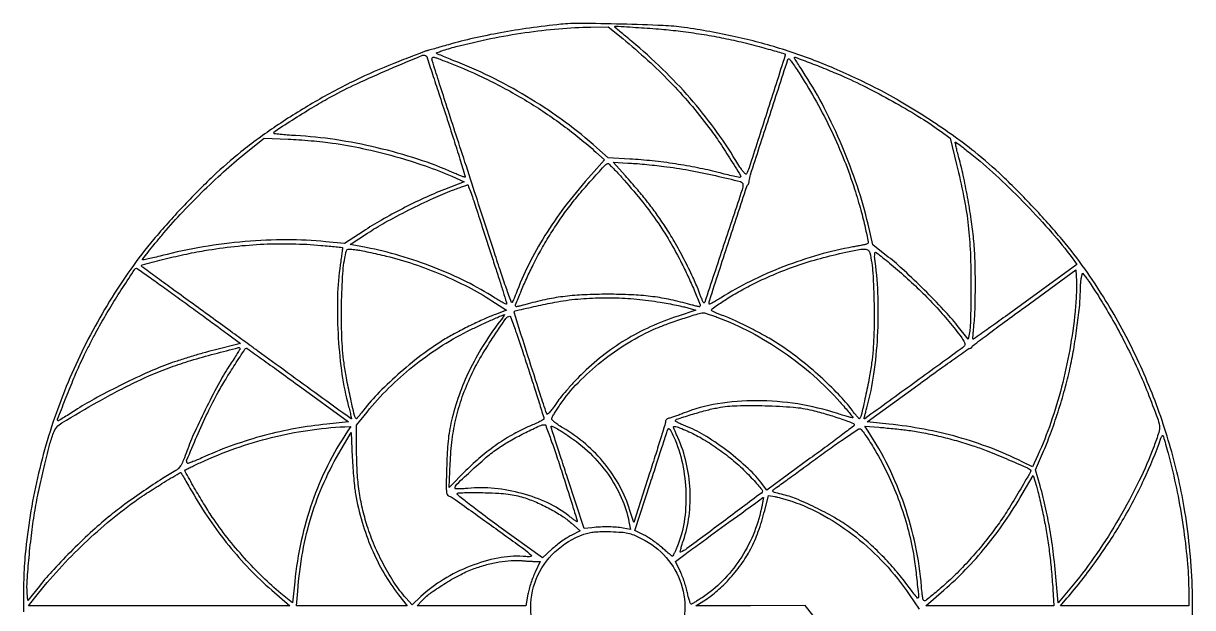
# Model space of a CAD drawing. Extents: x 11 to 669, y 59 to 799.
# Drawn here: x 11 to 669, y 470 to 799 of the extents above; entities that cross this region are included whole.
import ezdxf

# ---------------------------------------------------------------- set-up
doc = ezdxf.new("R2010")
doc.units = 0

msp = doc.modelspace()

# ---------------------------------------------------------------- linework, layer by layer
for points in [[(667.274461, 434.3517, 0.033458), (669.071528, 479.306922, 0.033678), (664.845811, 524, 0.029217), (656.827479, 559.853905, 0.028082), (644.602151, 595.018876, 0.027917), (628.429703, 628.79506, 0.028059), (608.619553, 660.5, 0.021484), (595.75717, 677.157459, 0.013547), (579.41292, 695.509565, 0.013565), (562.159819, 712.88676, 0.022151), (546.517807, 726.538422, 0.014526), (533.839066, 736.061593, 0.010532), (519.206243, 745.94622, 0.010556), (504.226575, 755.170053, 0.01497), (490.5, 762.684523, 0.019048), (464.148523, 774.860763, 0.022403), (438.318504, 784.288168, 0.02236), (411.70489, 791.380621, 0.018838), (383, 796.546529, 0.024674), (371.139734, 797.629406, 0.003896), (347.74229, 798.423351, 0.003633), (324.291429, 798.865733, 0.029091), (313.5, 798.362823, 0.008366), (295.906352, 796.215226, 0.01044), (279.653879, 793.607806, 0.011146), (264.513516, 790.503255, 0.012942), (250.268434, 786.859478, -0.000253), (246.069795, 785.671213, -0.000369), (242.369477, 784.628946, -0.000177), (239.220128, 783.745583, -0.006572), (238.5, 783.554041, 0.016349), (237.983381, 783.405755, 0.004894), (237.20625, 783.146495, 0.004901), (236.339057, 782.838183, 0.005291), (235.5, 782.520465, -0.000421), (234.148293, 781.993517, -0.000024), (229.993966, 780.378255, -0.000037), (225.048204, 778.455965, -0.000027), (219.564565, 776.325422, 0.021268), (197.700532, 766.743175, 0.017196), (175.086487, 754.68196, 0.017094), (153.190814, 740.99887, 0.020136), (133.482193, 726.538422, 0.022151), (117.840181, 712.88676, 0.013565), (100.58708, 695.509565, 0.013547), (84.24283, 677.157459, 0.021484), (71.380447, 660.5, 0.032206), (48.771271, 623.639089, 0.032777), (31.231444, 584.390902, 0.032731), (18.951168, 543.133722, 0.031919), (12.033283, 500.279266, 0.017661), (11.167171, 486.078074, 0.008341), (11.003461, 467.715354, 0.008348)], [(455.321069, 465.832329), (451.015216, 471.164658), (420.290752, 471.042373), (389.566289, 470.920089), (395.533144, 474.782389, 0.024782), (398.28071, 476.760639, 0.011475), (401.656611, 479.584138, 0.011335), (405.075321, 482.719197, 0.015473), (408, 485.705111, 0.029113), (415.015538, 494.276941, 0.03665), (420.413723, 502.995104, 0.034769), (424.684717, 512.778111, 0.022506), (428.302514, 524.594032), (430.5, 533.124858), (434, 532.479187, -0.016409), (435.752088, 532.096132, -0.005806), (438.234375, 531.436673, -0.005756), (440.946244, 530.648663, -0.006736), (443.5, 529.836891, -0.048091), (461.79105, 521.726621, -0.039213), (479.574837, 509.771757, -0.037966), (495.851478, 494.725752, -0.038041), (509.654184, 477.400887), (515.245154, 469.170074)]]:
    msp.add_lwpolyline(points, format="xyb")
for points in [[(348.358466, 790.30437, -0.01236), (362.521551, 778.057425, -0.01562), (374.964801, 766.01747, -0.016219), (386.238461, 753.625961, -0.015432), (396.880861, 740.327353, -0.013109), (402.35258, 732.627551, -0.007603), (408.538151, 723.111881, -0.00169), (414.674008, 713.27741, -0.348075), (414.551092, 712.217758, -0.253629), (414.170638, 712.104799, -0.00171), (410.697953, 712.850733, -0.006079), (406.692661, 713.776564, -0.003781), (402.016517, 714.955056, 0.014647), (390.607503, 717.568108, 0.011277), (378.025286, 719.770764, 0.011041), (365.023255, 721.453019, 0.012079), (352.343204, 722.500604), (340.186408, 723.209806), (333.813997, 728.854903, 0.022495), (316.054258, 743.215612, 0.021047), (296.687575, 756.264183, 0.021059), (276.304058, 767.631153, 0.022588), (255.5, 776.957196, -0.00283), (251.22653, 778.673574, -0.004168), (247.494296, 780.23358, -0.001992), (244.340395, 781.597731, -0.076683), (243.693347, 782.008173, -0.566553), (243.762614, 782.392147, -0.007191), (246.591852, 783.415335, -0.012242), (250.22155, 784.570623, -0.006823), (254.693347, 785.808324, -0.013938), (273.965685, 790.290323, -0.01399), (293.433995, 793.685298, -0.014399), (312.44953, 795.898637, -0.017509), (330.358466, 796.831897), (340.216932, 797)], [(380.882381, 794.474426, -0.008286), (392.753547, 792.804573, -0.00961), (403.987972, 790.811994, -0.009656), (415.089495, 788.398526, -0.00853), (426.560739, 785.464049, -0.001723), (431.501461, 784.09163, -0.002737), (435.71967, 782.879278, -0.000607), (439.411348, 781.791475, -0.125054), (439.733431, 781.599902, -0.281118), (439.888807, 780.957494, -0.000058), (429.490938, 748.597394, -0.000276), (419.468975, 717.478445, -0.04592), (418.068875, 714.202499, -0.491054), (417.476964, 714.105641, -0.035385), (416.167346, 715.513331, -0.024615), (414.371819, 717.97925, -0.008529), (412.021499, 721.702499, 0.021832), (399.974107, 739.707866, 0.021108), (386.273467, 756.805224, 0.020558), (370.814576, 773.106797, 0.018384), (353.5, 788.728641, -0.000522), (350.014569, 791.654437, -0.000796), (346.996875, 794.20119, -0.000271), (344.393601, 796.407734, -0.021551), (344, 796.77202, -0.687247), (344.245897, 797.317854, -0.001378), (357.271212, 796.542467, -0.005637), (370.149211, 795.594377, -0.009604)], [(249.082487, 746.426938, -0.001167), (253.246926, 733.460715, -0.001928), (256.696532, 722.487298, -0.000168), (259.74102, 712.658727, -0.278225), (259.658428, 712.325095, -0.286644), (259.357584, 712.25558, -0.004799), (257.67632, 712.85189, -0.010708), (255.692148, 713.625702, -0.006712), (253.403715, 714.611328, 0.02659), (233.046407, 722.435722, 0.020429), (210.107151, 728.85665, 0.020305), (186.53131, 733.426643, 0.025019), (164.25, 735.681029, -0.005643), (159.553024, 735.973052, -0.009345), (155.598437, 736.338171, -0.00347), (152.275614, 736.731067, -0.378163), (152, 737.043365, -0.254478), (152.675892, 738.285362, -0.001611), (163.664505, 745.341438, -0.006883), (174.714685, 752.174771, -0.010517), (184.5, 757.764919, -0.015729), (198.640575, 764.886495, -0.00806), (216.78092, 772.96507, -0.002001), (235.614997, 780.902414, -0.297708), (237.827775, 780.490923, -0.122819), (238.0182, 780.18975, -0.000074), (241.269053, 770.355458, -0.000932), (244.869407, 759.389871, -0.000569)], [(250.28226, 776.858268, -0.02334), (272.571275, 767.122046, -0.021874), (294.357078, 755.156655, -0.022021), (314.861609, 741.426896, -0.024566), (333.313355, 726.408175), (338.20071, 722.014023), (330.762518, 713.757011, 0.018275), (317.162135, 697.502474, 0.022763), (305.805262, 681.413676, 0.024059), (296.489002, 665.181632, 0.025815), (289.013201, 648.5, -0.004548), (288.077406, 646.148804, -0.006213), (287.188934, 644.049184, -0.004197), (286.409174, 642.308369, -0.069453), (286.067894, 641.773818, -0.576233), (285.697567, 641.841824, -0.000882), (282.901325, 649.699268, -0.004322), (279.765834, 658.809051, -0.002527), (276.159085, 669.773818, 0.000314), (271.688076, 683.571428, 0.000141), (265.799311, 701.687956, 0.00014), (259.566815, 720.825366, 0.00019), (253.935267, 738.0788, -0.000818), (248.976459, 753.335995, -0.00131), (244.799735, 766.375367, -0.000222), (241.139979, 777.922501, -0.07677), (241, 778.8288, -0.222306), (241.350793, 779.578796, -0.230188), (242.143275, 779.77551, -0.037316), (244.019028, 779.228442, -0.001697)], [(448.193721, 770.150914, -0.016553), (457.451911, 754.675306, -0.015655), (465.849564, 738.3347, -0.015861), (473.095894, 721.739026, -0.018361), (478.899696, 705.5, -0.008225), (482.432406, 693.665268, -0.014651), (484.89125, 683.802897, -0.008652), (486.483028, 675.857904, -0.382585), (485.665034, 674.524854, -0.022437), (484.905633, 674.335194, -0.001908), (482.932854, 673.943376, -0.002525), (480.574427, 673.49666, -0.001952), (478, 673.032867, 0.026474), (458.84841, 668.603685, 0.021946), (439.008445, 661.938635, 0.022179), (420.09699, 653.666639, 0.029371), (403.75, 644.406365, -0.009654), (401.160119, 642.801239, -0.017729), (398.982813, 641.611579, -0.014615), (397.2972, 640.827505, -0.538845), (397, 641.023207, -0.078908), (397.350588, 643.230866, -0.000179), (407.678616, 674.890071, -0.000102), (418.164791, 706.972747, -0.145789), (418.876118, 708, 0.106778), (419.125052, 708.306308, 0.034531), (419.354235, 708.8474, 0.032628), (419.532808, 709.501837, 0.031366), (419.627662, 710.182638, -0.059262), (420.312213, 713.664845, -0.000337), (430.632448, 745.534662, -0.000084), (441.357655, 778.56019, -0.327369), (441.962065, 778.995225, -0.239513), (442.287475, 778.826208, -0.001945), (444.014512, 776.395239, -0.006392), (445.972264, 773.539854, -0.004002)], [(473, 768.819544, -0.0141), (487.104121, 762.115538, -0.010755), (502.16114, 754.018045, -0.010944), (516.315169, 745.594829, -0.019217), (527.57944, 737.935848), (532.65888, 734.188912), (536.34445, 719.344456, -0.011339), (540.276079, 701.818788, -0.018982), (542.682416, 686.912021, -0.018808), (543.964596, 671.769712, -0.010882), (544.423255, 653.5, -0.003295), (544.393476, 644.346096, -0.004139), (544.23977, 635.865107, -0.00333), (544.004713, 628.757519, -0.032387), (543.690856, 625.764195), (542.881712, 621.02839), (536.730715, 628.764195, 0.020426), (529.046825, 637.656746, 0.008833), (518.138848, 648.880649, 0.008835), (506.836971, 659.7162, 0.020339), (497.876109, 667.356099), (489.252219, 674.12296), (486.522695, 685.81148, 0.023948), (480.453227, 707.135525, 0.01853), (471.892412, 729.725647, 0.018673), (461.792773, 751.367029, 0.026173), (451.079618, 769.806841, -0.001923), (448.749065, 773.404667, -0.00306), (446.785888, 776.502587, -0.000686), (445.086165, 779.229752, -0.139895), (445, 779.531688, -0.524129), (445.470501, 779.857227, -0.001284), (454.46277, 776.443447, -0.006165), (463.828455, 772.727347, -0.006365)], [(185, 731.511446, -0.018373), (201.971149, 728.47621, -0.014522), (220.074951, 723.992932, -0.01475), (237.441451, 718.596102, -0.022422), (252.139641, 712.799739), (259.066814, 709.702351), (247.973141, 705.35903, 0.014377), (236.499765, 700.482152, 0.011311), (224.356222, 694.566726, 0.011376), (212.591858, 688.160183, 0.015329), (202.269611, 681.802071), (191.760328, 674.87564), (181.206486, 675.93782, 0.02531), (159.276034, 677.028576, 0.020875), (135.878797, 676.029875, 0.020453), (112.104654, 673.035195, 0.021462), (89.038474, 668.139995, -0.004794), (84.805312, 667.093066, -0.008144), (81.242552, 666.309163, -0.002735), (78.22437, 665.713612, -0.470825), (78, 665.899066, -0.169367), (78.146557, 666.319318, -0.000728), (81.191507, 670.142621, -0.003411), (84.699694, 674.473527, -0.002131), (88.864706, 679.500353, -0.013792), (99.280966, 691.286991, -0.010601), (111.269016, 703.587383, -0.010634), (123.711854, 715.314336, -0.014285), (135.5, 725.363914), (146.5, 734.211713), (160, 733.673257, -0.007002), (166.006074, 733.349409, -0.004597), (172.9125, 732.816112, -0.004624), (179.628584, 732.172727, -0.00887)], [(545.890137, 724.25, -0.018431), (560.07877, 711.889803, -0.012233), (575.460422, 696.735336, -0.01228), (589.947657, 680.99024, -0.019911), (601.374156, 666.8439), (604.094136, 663.187799), (574.98513, 641.989171, -0.001183), (563.802863, 633.88609, -0.001971), (554.343207, 627.121841, -0.000157), (545.857028, 621.108092, -0.396617), (545.591232, 621.145271, -0.184962), (545.493161, 621.450529, -0.002163), (545.620622, 623.598923, -0.006206), (545.811035, 626.099642, -0.00397), (546.091346, 629, 0.019411), (546.743104, 638.940793, 0.007541), (546.902651, 652.728523, 0.007624), (546.639824, 666.737739, 0.016118), (545.920825, 677.576322, 0.012416), (544.569925, 688.476551, 0.007931), (542.485355, 701.073309, 0.007968), (540.048107, 713.361667, 0.014711), (537.616175, 723.25, -0.00554), (536.72532, 726.605633, -0.009451), (536.065537, 729.429688, -0.003691), (535.577937, 731.795818, -0.472812), (535.74559, 732, -0.163406), (536.131801, 731.870319, -0.001119), (538.955088, 729.723438, -0.004198), (542.174616, 727.220774, -0.002653)], [(347.724719, 712.25, -0.012123), (358.523191, 699.580172, -0.018087), (367.278971, 687.952139, -0.019208), (374.774467, 676.279444, -0.016632), (381.741932, 663.5, -0.008573), (385.541036, 655.610096, -0.009127), (388.985916, 647.756219, -0.002884), (391.981366, 640.455127, -0.300855), (391.77495, 639.441616, -0.25312), (391.502887, 639.360556, -0.002944), (389.605309, 639.769258, -0.008053), (387.388739, 640.297927, -0.005064), (384.815439, 640.983492, 0.016849), (374.158125, 643.5554, 0.020862), (364.083157, 645.195631, 0.019056), (353.197947, 646.085423, 0.010864), (340, 646.372229, 0.010864), (326.802053, 646.085423, 0.019056), (315.916843, 645.195631, 0.020862), (305.841875, 643.5554, 0.016849), (295.184561, 640.983492, -0.005064), (292.611261, 640.297927, -0.008053), (290.394691, 639.769258, -0.002944), (288.497113, 639.360556, -0.25312), (288.22505, 639.441616, -0.300271), (288.022854, 640.429, -0.002803), (290.96264, 647.641642, -0.009048), (294.318981, 655.348455, -0.008804), (297.981537, 663, -0.012667), (302.668496, 671.800321, -0.011332), (307.965493, 680.689912, -0.011437), (313.599805, 689.235355, -0.013721), (319.299546, 697, -0.011544), (324.774283, 703.718425, -0.006599), (331.675248, 711.586081, -0.001656), (338.829933, 719.476347, -0.210776), (340.01695, 720, -0.196144), (340.505402, 719.800719, -0.003347), (342.59921, 717.723438, -0.007987), (345.010347, 715.22037, -0.005162)], [(371.5, 718.398033, -0.014189), (385.676825, 716.244178, -0.01176), (400.631673, 713.171074, -0.00422), (414.678691, 709.813389, -0.33593), (416.020488, 708.152599, -0.088051), (415.598972, 705.251076, -0.000353), (405.20205, 673.942268, -0.000141), (394.519646, 641.879704, -0.574586), (393.919179, 641.754315, -0.076808), (393.561917, 642.299262, -0.005515), (392.829694, 643.956914, -0.007642), (392.004811, 645.965736, -0.005697), (391.15422, 648.205393, 0.022417), (387.914874, 655.944879, 0.009564), (382.926787, 666.003942, 0.009604), (377.377086, 676.19454, 0.016137), (372.283146, 684.5, 0.009422), (367.341906, 691.702877, 0.011191), (362.400149, 698.305662, 0.01024), (356.813081, 705.139458, 0.006038), (349.876175, 713.081993), (343.091019, 720.663986), (351.29551, 720.26909, -0.007769), (355.280022, 720.015203, -0.003293), (360.614931, 719.556573, -0.003257), (366.305184, 718.992214, -0.004257)], [(265.702375, 695.25, 0.000008), (267.74729, 688.959916, 0.000003), (270.561478, 680.304194, 0.000003), (273.602146, 670.952256, 0.000004), (276.423603, 662.274915, -0.001365), (278.944311, 654.450132, -0.00213), (281.068183, 647.695805, -0.000585), (282.886348, 641.80205, -0.074653), (283, 641.045087, -0.537482), (282.697108, 640.844717, -0.01517), (281.008475, 641.623798, -0.018073), (278.821628, 642.814924, -0.009825), (276.220342, 644.426082, 0.028676), (260.421378, 653.406072, 0.021719), (242.177556, 661.467737, 0.021353), (222.899698, 668.069881, 0.024468), (203.97937, 672.666459), (194.979739, 674.391668), (204.739869, 680.828335, -0.020246), (214.509044, 686.71788, -0.008623), (228.023124, 693.836002, -0.008638), (241.812253, 700.501513, -0.019626), (252.5, 704.941657, -0.001509), (255.604261, 706.080017, -0.002304), (258.305327, 707.047217, -0.000806), (260.640571, 707.86707, -0.061158), (261.028772, 707.951379, -0.338086), (261.306758, 707.776959, -0.001454), (262.619761, 704.240405, -0.00595), (264.075145, 700.135024, -0.003619)], [(178.477614, 673.928736, -0.001369), (183.080187, 673.512315, -0.002238), (186.978981, 673.131194, -0.000273), (190.446565, 672.77464, -0.20746), (190.598813, 672.689053, -0.196606), (190.643998, 672.520078, -0.000407), (190.290017, 669.764909, -0.002686), (189.870998, 666.655794, -0.001653), (189.345963, 663, 0.030222), (187.81392, 645.129647, 0.019443), (188.100728, 624.327166, 0.01942), (190.006676, 603.555997, 0.029581), (193.417133, 585.773174, -0.001671), (194.310007, 582.206335, -0.002734), (195.039983, 579.177182, -0.000369), (195.670913, 576.485789, -0.238087), (195.635709, 576.340639, -0.391107), (195.430096, 576.315898, -0.00002), (177.312529, 589.412785, -0.000806), (159.617334, 602.248917, -0.000966), (143, 614.393292, 0.000962), (138.080725, 617.988491, 0.000167), (128.771875, 624.759582, 0.000182), (117.843178, 632.697279, 0.000163), (106.5, 640.924103, -0.000357), (95.7083, 648.757376, -0.000569), (86.488046, 655.476105, -0.000108), (78.361089, 661.415014, -0.029077), (77.693347, 661.965487, -0.589619), (77.931066, 662.927412, -0.003294), (89.221186, 665.887714, -0.009525), (101.344849, 668.736519, -0.011005), (113, 670.974816, -0.014526), (129.884364, 673.331403, -0.016138), (146.294805, 674.603372, -0.016481), (162.427198, 674.798952, -0.016665)], [(215.262039, 667.889631, -0.021128), (230.789014, 663.403712, -0.019097), (246.424311, 657.488322, -0.019331), (261.345864, 650.490175, -0.023426), (274.727619, 642.756356), (282.955238, 637.47246), (276.727619, 635.088305, 0.014781), (270.401904, 632.449691, 0.00801), (262.776907, 628.852907, 0.007952), (255.082242, 624.918272, 0.011887), (248.5, 621.216012, 0.027401), (236.423705, 613.114118, 0.017776), (223.358694, 602.521736, 0.017886), (211.329252, 591.257191, 0.032745), (202.503946, 581.133579, -0.006816), (200.991748, 579.205734, -0.011497), (199.665281, 577.636575, -0.005265), (198.529241, 576.380605, -0.42585), (198.29078, 576.375887, -0.141541), (197.349203, 578.082424, -0.00233), (194.970543, 588.80469, -0.006747), (192.822695, 599.392094, -0.014079), (191.494668, 607.700461, -0.023715), (190.261034, 622.542931, -0.013126), (190.092716, 640.731061, -0.01276), (190.833255, 658.139557, -0.038893), (192.550842, 669.838174, -0.067677), (193.04057, 671.144504, -0.202882), (193.76851, 671.729133, -0.094273), (195.080438, 671.845311, -0.00897), (198.291182, 671.465958, -0.014232), (201.05571, 671.008447, -0.003807), (205.425009, 670.122377, -0.003855), (210.376862, 669.038918, -0.003972)], [(487.483173, 669.75, -0.040755), (489.159026, 658.368839, -0.012066), (489.874245, 640.763269, -0.012588), (489.714335, 622.391139, -0.024121), (488.505332, 607.700461, -0.014079), (487.177305, 599.392094, -0.006747), (485.029457, 588.80469, -0.00233), (482.650797, 578.082424, -0.141541), (481.70922, 576.375887, -0.424549), (481.47138, 576.380068, -0.005666), (480.376449, 577.581855, -0.011938), (479.095836, 579.090887, -0.007076), (477.638113, 580.947298, 0.028327), (469.806234, 590.093073, 0.017524), (459.654182, 599.955909, 0.017037), (448.353851, 609.509517, 0.019988), (437, 617.749448, 0.018497), (429.910969, 622.10389, 0.009386), (420.697406, 627.078459, 0.009307), (411.481649, 631.617849, 0.022768), (404.5, 634.516657, -0.007273), (402.520709, 635.267464, -0.009118), (400.709166, 636.023451, -0.007589), (399.217079, 636.705512, -0.068053), (398.616311, 637.098973, -0.488089), (398.677279, 638.24649, -0.007458), (404.999176, 642.522099, -0.01466), (412.548758, 647.155168, -0.012321), (420.802548, 651.626411, -0.017537), (433.209626, 657.418269, -0.017022), (446.114832, 662.388721, -0.016575), (459.663471, 666.586533, -0.014736), (474, 670.062071, -0.005496), (481.555981, 671.573106, -0.052429), (484.831345, 671.84104, -0.160804), (486.533959, 671.23489, -0.172232)], [(503.017783, 660.183524, -0.010902), (512.102407, 652.067393, -0.012399), (520.433746, 643.895245, -0.012618), (528.219143, 635.454189, -0.012174), (535.66503, 626.531726, -0.006727), (538.879199, 622.370001, -0.034742), (540.459939, 619.929263, -0.073883), (541.049757, 618.351598, -0.257309), (540.746012, 617.346297, -0.036194), (538.303056, 615.283077, -0.000177), (512.017571, 596.173587, -0.000026), (484.696596, 576.328252, -0.363526), (484.318948, 576.354423, -0.265751), (484.271018, 576.518161, -0.00108), (484.733224, 578.432694, -0.004866), (485.288959, 580.620276, -0.002996), (485.983492, 583.184561, 0.03239), (489.789609, 601.42255, 0.02152), (491.879991, 622.69594, 0.02119), (492.15458, 644.590656, 0.026845), (490.467131, 664.75, -0.015062), (490.246507, 666.802734, -0.027422), (490.209226, 668.48825, -0.028046), (490.319199, 669.723511, -0.372391), (490.638952, 670, -0.167228), (491.245029, 669.791462, -0.001921), (494.645087, 667.11641, -0.005617), (498.551962, 663.946098, -0.003604)], [(96.872625, 645.292677, -0.000187), (105.694919, 638.880277, -0.000199), (114.319071, 632.601718, -0.000189), (121.729541, 627.197936, -0.000935), (125.894425, 624.146506), (133.288851, 618.707659), (118.394425, 614.952942, 0.007278), (111.85263, 613.20218, 0.005024), (104.497112, 611.038385, 0.005067), (97.465403, 608.814711, 0.010328), (92, 606.899374, 0.017244), (79.877506, 601.884952, 0.009097), (65.174752, 594.875089, 0.009084), (50.882729, 587.411721, 0.019099), (40.126464, 580.998948, -0.003541), (36.51053, 578.687748, -0.005829), (33.416707, 576.790966, -0.001392), (30.711298, 575.1856, -0.342011), (30.447576, 575.219091, -0.296953), (30.261153, 576.102044, -0.000954), (34.546885, 587.114146, -0.005489), (38.913781, 597.920696, -0.008054), (43.009924, 607.316376, -0.007536), (45.430573, 612.427657, -0.00418), (48.52928, 618.592936, -0.004168), (51.772199, 624.785265, -0.006711), (54.649425, 630, -0.008052), (60.338642, 639.627824, -0.005943), (66.932031, 650.104771, -0.001231), (73.64674, 660.442444, -0.253288), (74.676764, 661, -0.154938), (75.089992, 660.868801, -0.000248), (81.431298, 656.385974, -0.001901), (88.540007, 651.314678, -0.00117)], [(603.028953, 636.62296, -0.018707), (600.005677, 615.157094, -0.019099), (595.4017, 594.126953, -0.019665), (589.37385, 574.149105, -0.023337), (582.081884, 555.840865), (579.110771, 549.288215), (573.305385, 552.131258, 0.022718), (555.532042, 559.855375, 0.022554), (537.088562, 565.955808, 0.022318), (517.980109, 570.424011, 0.021192), (498.216787, 573.26355), (485.933574, 574.5), (514.426647, 595.25, -0.001496), (525.419018, 603.204956, -0.002413), (534.830941, 609.904688, -0.000398), (543.186429, 615.781905, -0.154258), (543.876526, 616, 0.090966), (544.267207, 616.07167, 0.068981), (544.650188, 616.281196, 0.067857), (544.967606, 616.591371, 0.081768), (545.166667, 616.957262, -0.148509), (545.619177, 617.577962, -0.000417), (553.920833, 623.825675, -0.002431), (563.358335, 630.844365, -0.00151), (574.5, 638.994853), (603.5, 660.075182), (603.823949, 653.787591, -0.017941), (603.873185, 650.631166, -0.0065), (603.724048, 646.151849, -0.006437), (603.433633, 641.24827, -0.007621)], [(619.038005, 640.700665, -0.010843), (626.066789, 628.56433, -0.009793), (632.814252, 615.719284, -0.009993), (638.892371, 602.945046, -0.013091), (643.901132, 591.029951, -0.002706), (649.411301, 576.668202, -0.060955), (650.46149, 572.361413, -0.105482), (650.109676, 568.57997, -0.013631), (647.460883, 560.852335, -0.024233), (638.996023, 541.157841, -0.018375), (627.904486, 520.420284, -0.018278), (615.232587, 500.406195, -0.022937), (602, 482.885541), (593.5, 472.64365), (592.80214, 481.071825, 0.007713), (591.139673, 497.974954, 0.012365), (589.143276, 512.329496, 0.013664), (586.616225, 525.451894, 0.013203), (583.350949, 538.568777), (580.83735, 547.637555), (585.328791, 558.153052, 0.013953), (589.713544, 569.267472, 0.010357), (593.955573, 581.768314, 0.010373), (597.666992, 594.404121, 0.014216), (600.44384, 605.925218, 0.011168), (602.475973, 616.739513, 0.007926), (604.29061, 628.947914, 0.00774), (605.618647, 640.322798, 0.024574), (606.013655, 647.970141, -0.009962), (606.064916, 650.258922, -0.009715), (606.207373, 652.563119, -0.009654), (606.410829, 654.581075, -0.035468), (606.653946, 655.840477), (607.280583, 658.180954), (609.569447, 655.340477, -0.022777), (610.855106, 653.587211, -0.003269), (613.294992, 649.868335, -0.003707), (616.121346, 645.42649, -0.003159)], [(369.5, 641.941928, -0.004443), (374.041406, 641.127476, -0.004377), (378.590625, 640.22852, -0.004305), (382.562559, 639.371723, -0.016687), (385, 638.737802), (389.5, 637.405666), (379.5, 634.081866, 0.02579), (363.872735, 627.976341, 0.030033), (349.760441, 620.556023, 0.030608), (336.868379, 611.634962, 0.028859), (324.892226, 601.041257, 0.010602), (320.876321, 596.880361, 0.00866), (316.754378, 592.266469, 0.008769), (313.108629, 587.887542, 0.022629), (310.680682, 584.567999, -0.010566), (308.707831, 581.729463, -0.029568), (307.170616, 579.857913, -0.051871), (306.087296, 578.907005, -0.501664), (305.590198, 579.067999, -0.004115), (301.905902, 590.207942, -0.000684), (295.026092, 611.699722, -0.000021), (287.190803, 636.295715, -0.293241), (287.266848, 636.579138, -0.130303), (288.613538, 637.278573, -0.001194), (299.728958, 639.734945, -0.004288), (310.084539, 641.904596, -0.016988), (316.5, 642.96613, -0.018668), (329.739964, 644.196686, -0.018669), (343.034476, 644.436168, -0.018666), (356.311726, 643.683199, -0.018649)], [(280.051626, 632.25, 0.021987), (270.561104, 618.719695, 0.026288), (262.89101, 605.171681, 0.027165), (256.889819, 591.298563, 0.026812), (252.398396, 576.7966, 0.014356), (251.072645, 570.812386, 0.018461), (250.217241, 565.242751, 0.015046), (249.666178, 558.804671, 0.005897), (249.278515, 549.899064, 0.00211), (248.99587, 539.618936, 0.025453), (249.105172, 535.663622, 0.080653), (249.587695, 533.687404, 0.228241), (250.625977, 532.773882, -0.087348), (252.871051, 531.697615, -0.000438), (273.233285, 517.094507, -0.000965), (292.629433, 503.101647, -0.036083), (296.780286, 499.612337, -0.227909), (296.981706, 499.063057, -0.334697), (296.64838, 498.699938, -0.056852), (295.296899, 498.607064, -0.006687), (292.280286, 498.783266, 0.067241), (278.186991, 497.900411, 0.044319), (262.581486, 493.321206, 0.043079), (247.467983, 485.831206, 0.051498), (234.8137, 476.228969), (229.765367, 471.506845), (226.276177, 475.503422, -0.03329), (219.994116, 483.747101, -0.022884), (213.962007, 493.836478, -0.022237), (208.664512, 504.84181, -0.024955), (204.587745, 515.864312, -0.018752), (201.854273, 525.863261, -0.021572), (200.022817, 535.584233, -0.020429), (198.967985, 545.866426, -0.014051), (198.578085, 557.578462), (198.5, 572.656925), (204.485636, 580.078462, -0.027194), (216.586676, 593.516919, -0.026475), (230.178591, 605.690508, -0.026314), (245.066384, 616.428494, -0.026093), (261.040629, 625.576061, -0.006436), (266.923383, 628.454237, -0.005034), (273.379263, 631.431272, -0.003718), (279.281399, 634.028659, -0.037033), (281.833407, 634.911639, -0.68025), (281.884981, 634.841665, -0.007597), (281.447539, 634.166231, -0.010738), (280.839696, 633.299108, -0.005697)], [(294.812866, 605.647399, -0.00092), (298.334695, 594.710044, -0.001466), (301.30128, 585.34411, -0.00028), (303.888355, 577.076148, -0.075818), (304, 576.34411, -0.267627), (303.714721, 575.849307, -0.009318), (301.698775, 574.731799, -0.015124), (299.16857, 573.486763, -0.009728), (296.166043, 572.190399, 0.031755), (287.177214, 567.830408, 0.023102), (277.767307, 561.913869, 0.022288), (268.54252, 554.871131, 0.023143), (260.101484, 547.118645), (250.702969, 537.648757), (251.26294, 551.074378, -0.020732), (252.389957, 564.598193, -0.027089), (254.59635, 576.80874, -0.027501), (258.076637, 588.560539, -0.022474), (263.03582, 600.699244, -0.024634), (267.989702, 610.16739, -0.012403), (275.10943, 621.622329, -0.005039), (282.604356, 632.792268, -0.247296), (284.896896, 634, -0.318171), (285.28336, 633.726377, -0.000546), (288.110358, 625.671423, -0.003592), (291.237898, 616.518387, -0.002179)], [(401.416053, 633.567819, -0.031893), (420.493999, 624.96194, -0.029223), (438.911386, 613.772422, -0.029214), (455.904633, 600.50762, -0.031816), (470.727879, 585.701644, -0.002981), (473.500007, 582.517978, -0.004687), (475.839067, 579.746982, -0.001386), (477.835259, 577.323037, -0.162951), (477.977879, 576.947656, -0.49949), (477.785454, 576.790661, -0.003627), (475.465414, 577.38155, -0.009237), (472.692836, 578.164169, -0.005372), (469.393741, 579.200375, 0.039329), (446.90905, 584.618434, 0.038941), (423.778185, 586.472826, 0.040676), (401.730695, 584.724068, 0.055138), (382.495511, 579.387651, -0.005675), (379.929071, 578.393881, -0.006653), (377.47278, 577.511765, -0.005927), (375.381038, 576.819462, -0.040193), (374.320423, 576.574006, 0.075762), (373.623598, 576.359738, 0.077986), (373.02993, 575.949033, 0.084573), (372.627911, 575.410417, 0.115852), (372.483592, 574.825164, -0.071223), (372.312219, 573.716025, -0.000639), (369.840037, 565.632108, -0.002184), (366.942674, 556.345697, -0.001407), (363.507295, 545.606747), (354.547405, 517.867473), (352.441947, 524.683736, 0.04903), (346.699158, 538.359185, 0.046506), (338.318068, 550.917286, 0.045387), (327.54358, 561.980956, 0.04222), (314.698487, 571.219975, -0.012436), (311.767445, 573.074043, -0.031475), (309.763765, 574.603009, -0.041755), (308.559112, 575.838933, -0.270184), (308.424738, 576.664465, -0.043714), (308.8315, 577.498463, -0.004256), (310.005171, 579.414208, -0.00537), (311.450809, 581.674993, -0.004224), (313.063823, 584.093983, -0.043245), (323.248047, 596.611228, -0.032305), (336.42996, 608.570021, -0.031494), (351.475364, 619.068359, -0.034709), (367.252825, 627.219718, -0.015758), (373.534879, 629.699547, -0.006538), (382.166414, 632.669391, -0.004009), (390.73343, 635.416359, -0.06411), (393.727171, 635.943287, -0.080156), (394.50669, 635.854202, -0.006472), (396.491988, 635.268887, -0.008593), (398.851671, 634.495202, -0.006495)], [(133, 615.67993, -0.142397), (132.932392, 615.447353, -0.0005), (131.360529, 612.977589, -0.002621), (129.558401, 610.18467, -0.001635), (127.418822, 606.92993, 0.021875), (121.546325, 597.156814, 0.008532), (114.265252, 583.180142, 0.008565), (107.43934, 568.90652, 0.020827), (103.032475, 558.10261, -0.008788), (101.152778, 553.157156, -0.034944), (99.739235, 550.235804, -0.057844), (98.365597, 548.375668, -0.079531), (96.726749, 547.10261, 0.018679), (89.358428, 542.695247, 0.006104), (78.826142, 535.664332, 0.00629), (68.154568, 528.151519, 0.01283), (60.008332, 521.937538, 0.016522), (50.093921, 513.40987, 0.00977), (38.811663, 502.623636, 0.009787), (28.098785, 491.548145, 0.018611), (20, 482.163168), (13.5, 474.038271), (13.159977, 478.269136, -0.036988), (13.116359, 485.244914, -0.00666), (14.167878, 498.196806, -0.007599), (15.725191, 512.358559, -0.010542), (17.580358, 524.991765, -0.010718), (19.677326, 535.99469, -0.006175), (22.648804, 549.152375, -0.005526), (25.72927, 561.446359, -0.026695), (27.925785, 568.3048, -0.166288), (32.678361, 574.029475, -0.00927), (52.961776, 585.908832, -0.015341), (74.909295, 597.351538, -0.026037), (94, 605.374654, -0.013502), (105.229242, 609.080785, -0.008363), (118.598869, 612.853851, -0.002078), (132.116972, 616.365802, -0.48949)], [(165.597221, 595.25), (194.055757, 574.5), (181.777878, 573.280043, 0.020371), (164.133874, 570.797683, 0.019875), (146.602714, 566.872679, 0.019953), (129.508238, 561.586618, 0.020953), (113.171691, 555.029381, -0.005579), (109.562373, 553.450173, -0.008974), (106.448147, 552.194251, -0.003401), (103.784139, 551.19581, -0.292211), (103.382357, 551.28431, -0.304469), (103.019032, 553.130683, -0.002907), (108.662292, 566.381293, -0.009703), (114.750975, 579.733383, -0.013873), (120.704543, 591.310384, -0.011115), (124.86407, 598.492253, -0.00644), (130.163544, 606.943683, -0.001404), (135.722299, 615.507153, -0.253274), (136.632839, 616, -0.156557), (137.003503, 615.881024, -0.000116), (145.349788, 609.904688, -0.001299), (154.649582, 603.20572, -0.000792)], [(455, 581.093571, -0.010763), (463.460979, 578.793389, -0.012607), (471.376135, 576.2389, -0.005264), (478.290275, 573.731318, -0.403505), (478.753548, 572.760645, -0.151076), (478.347465, 572.193791, -0.000491), (471.355872, 566.89755, -0.002662), (463.386554, 560.939388, -0.001657), (453.980574, 554.032983), (429.5, 536.182521), (427.101354, 539.341261, 0.043379), (419.016669, 548.263812, 0.023431), (407.679082, 557.834028, 0.023436), (395.514727, 566.28804, 0.044012), (384.863665, 571.732234, -0.007371), (382.24129, 572.838777, -0.011643), (380.029987, 573.872589, -0.005716), (378.219188, 574.797062, -0.273485), (378.012322, 575.1319, -0.331157), (378.647825, 576.021917, -0.003021), (386.890926, 578.617861, -0.010152), (395.132851, 580.976684, -0.018194), (402, 582.527181, -0.040007), (412.743949, 583.667133, -0.013195), (428.63453, 583.656741, -0.013146), (444.475931, 582.811066, -0.041097)], [(314.270113, 545.843994, -0.001251), (317.611044, 535.417199, -0.002064), (320.375174, 526.589585, -0.000193), (322.809122, 518.691585, -0.277822), (322.737822, 518.404489, -0.354443), (322.495465, 518.379157, -0.005178), (321.21186, 519.233903, -0.011446), (319.702398, 520.313148, -0.006978), (317.967709, 521.652677, 0.058762), (306.236045, 528.912176, 0.042709), (291.810332, 534.200356, 0.041741), (276.282923, 537.067097, 0.048315), (261.25, 537.105905, -0.010059), (258.47001, 536.900214, -0.016897), (256.129687, 536.853525, -0.01101), (254.26994, 536.920249, -0.397361), (254, 537.206283, -0.205297), (254.959814, 539.445386, -0.004592), (263.701352, 547.616438, -0.011009), (272.518503, 555.357164, -0.028406), (279.302053, 560.425406, -0.018866), (285.891648, 564.439655, -0.011808), (293.879328, 568.657189, -0.007701), (301.532846, 572.323948, -0.107568), (304.5, 572.978338, -0.315787), (305.025921, 572.611548, -0.001109), (307.782471, 565.008762, -0.00513), (310.835618, 556.248373, -0.003128)], [(193.407662, 569.25, 0.030728), (182.217573, 549.877137, 0.031277), (173.560253, 529.390953, 0.030768), (167.41224, 507.665858, 0.027762), (163.718069, 484.59171), (162.484242, 472.68342), (155.992121, 478.021687, -0.020955), (145.748106, 487.190647, -0.01651), (135.428306, 497.92311, -0.016355), (125.72052, 509.446842, -0.019176), (117.314242, 521, -0.010741), (112.457841, 528.59014, -0.007101), (107.1928, 537.504268, -0.001507), (102.040358, 546.581091, -0.336579), (102.166083, 547.499416, -0.081892), (102.53014, 547.760409, -0.001318), (104.805965, 548.876435, -0.003417), (107.469788, 550.151579, -0.002255), (110.548316, 551.58254, -0.022453), (130.51584, 559.690112, -0.024192), (150.64394, 565.749867, -0.024458), (171.05401, 569.78421, -0.024087), (191.86501, 571.831897), (195.23002, 572)], [(197.945854, 534, 0.027276), (201.6787, 518.169964, 0.029343), (207.043248, 503.232325, 0.030324), (213.919663, 489.494503, 0.034141), (222.170806, 477.25), (227.03374, 471), (195.912789, 471), (164.791838, 471), (165.444338, 479.25, -0.024207), (168.287548, 501.458591, -0.03029), (173.150075, 521.652292, -0.031249), (180.261177, 540.582761, -0.028893), (189.839581, 559), (195.5, 568.5), (196.141461, 554.5, 0.005427), (196.472405, 548.663298, 0.005075), (196.936104, 542.703125, 0.005059), (197.455009, 537.420332, 0.017254)], [(317.39309, 566.943133, -0.043373), (329.9665, 556.854316, -0.04783), (340.162396, 545.047618, -0.049876), (347.577894, 532.007507, -0.056149), (351.909435, 518.259099), (352.73839, 514.018198), (348.619195, 514.759099, 0.024711), (344.869346, 515.243821, 0.016761), (340.566669, 515.440249, 0.015641), (335.903504, 515.35081, 0.013843), (331.060314, 514.971589), (326.620627, 514.5), (317.326403, 543, -0.000194), (313.761644, 553.945484, -0.00032), (310.757631, 563.201562, -0.000017), (308.054104, 571.550932, -0.062291), (308.016089, 571.75, -0.531708), (308.477222, 572.106179, -0.038518), (310.250749, 571.36324, -0.022596), (313.100553, 569.735787, -0.006361)], [(377.04283, 566.25, -0.053872), (381.941404, 551.217984, -0.044552), (383.931179, 534.482286, -0.045405), (382.919722, 518.044532, -0.063599), (378.869281, 503.917773, -0.007706), (378.023713, 502.032764, -0.012136), (377.234182, 500.444596, -0.006193), (376.53057, 499.150524, -0.271491), (376.273785, 499, -0.170948), (375.956106, 499.111883, -0.002663), (374.435731, 500.347826, -0.006736), (372.681171, 501.829775, -0.004368), (370.690518, 503.588342, 0.017691), (368.359487, 505.539546, 0.011842), (365.565271, 507.610721, 0.011934), (362.758817, 509.491095, 0.022913), (360.409261, 510.838342), (355.231345, 513.5), (364.050403, 540.5, 0.000312), (367.464359, 550.974155, 0.000474), (370.417409, 560.082813, 0.000169), (372.954557, 567.943067, 0.012157), (373.34111, 569.25, -0.076205), (373.928397, 570.581607, -0.447886), (374.594548, 570.689875, -0.108455), (375.466152, 569.597951, -0.008732)], [(385.661109, 568.999621, -0.027755), (393.905967, 564.694768, -0.020762), (402.490615, 559.092377, -0.020323), (410.806601, 552.633463, -0.022752), (418.25, 545.747736, -0.006507), (421.603059, 542.260512, -0.009756), (424.429688, 539.122626, -0.005168), (426.718587, 536.423899, -0.175025), (427, 535.644603, -0.236111), (426.42073, 534.486302, -0.000294), (405.023946, 518.463866, -0.00087), (384.529498, 503.191465, -0.065679), (380.936684, 501.193522, -0.591695), (380.73136, 501.363758, -0.012395), (381.083225, 502.976476, -0.015407), (381.672821, 505.103394, -0.008247), (382.524617, 507.693522, 0.052715), (385.738344, 521.488495, 0.044146), (386.269185, 536.514335, 0.04351), (384.140424, 551.632821, 0.04742), (379.451724, 565.705077, -0.00234), (378.512078, 567.856949, -0.003588), (377.720194, 569.730698, -0.001256), (377.053509, 571.351828, -0.097217), (377, 571.62443, -0.447109), (377.450021, 572.027083, -0.045849), (379.026446, 571.703215, -0.026085), (381.610536, 570.770424, -0.00678)], [(489.598875, 560, -0.021889), (496.729214, 546.897427, -0.021093), (502.782871, 533.060976, -0.020926), (507.69263, 518.65164, -0.020718), (511.399182, 503.834372, -0.01753), (512.527196, 497.208794, -0.005408), (513.767491, 487.156327, -0.001148), (514.964556, 476.282912, -0.226969), (514.609562, 475.276229, -0.444487), (514.403901, 475.286752, -0.001276), (512.490163, 477.650379, -0.005609), (510.315412, 480.413323, -0.00334), (507.78518, 483.749039, 0.019209), (501.159733, 491.930902, 0.015885), (493.50598, 500.132614, 0.015999), (485.421117, 507.758359, 0.020606), (477.5, 514.203021, 0.028338), (468.946077, 519.870028, 0.016201), (458.047125, 525.768459, 0.016083), (447.156278, 530.782929, 0.039772), (438.817473, 533.54473, -0.004643), (434.516589, 534.641154, -0.067659), (433.071961, 535.241761, -0.389166), (432.881725, 535.858034, -0.135042), (433.545055, 536.627719, 0.00939), (434.954616, 537.612465, 0.000217), (441.53511, 542.400435, 0.000483), (449.236598, 548.020544, 0.000327), (458, 554.43737, -0.003337), (466.724879, 560.745658, -0.005275), (474.298084, 566.025036, -0.001562), (480.90946, 570.500831, -0.189104), (481.887095, 570.717594, -0.19292), (482.666232, 570.253982, -0.007289), (484.724607, 567.479543, -0.012206), (487.074747, 564.039279, -0.008189)], [(508.5, 569.888962, -0.017193), (516.616032, 568.607316, -0.010091), (526.230232, 566.546194, -0.009816), (536.227451, 563.982834, -0.011652), (545.555982, 561.159061, -0.015833), (553.024964, 558.44197, -0.004793), (564.181678, 553.854003, -0.00182), (575.787037, 548.901108, -0.094879), (577.794355, 547.538979, -0.339824), (577.951069, 546.342491, -0.001783), (571.61012, 535.482693, -0.007795), (565.240405, 525.038361, -0.014451), (559.69842, 516.799388, -0.013649), (552.434552, 507.211107, -0.013301), (544.597546, 497.948696, -0.013771), (536.610658, 489.484145, -0.018545), (528.901392, 482.305115, -0.002355), (525.355087, 479.269258, -0.003291), (522.15422, 476.591158, -0.001992), (519.43704, 474.366133, -0.043015), (518.582028, 473.785967, -0.379682), (517.912573, 473.932533, -0.095882), (517.397668, 475.030971, -0.035215), (516.978212, 477.379159, -0.006435), (516.565923, 481.776085, 0.031687), (513.212897, 504.903709, 0.030789), (506.944649, 527.650993, 0.030934), (497.966559, 549.350929, 0.032739), (486.525253, 569.352383), (484.635812, 572.204767), (492.567906, 571.53827, -0.003055), (496.183426, 571.212214, -0.001776), (500.519947, 570.778856, -0.001775), (504.862738, 570.313696, -0.002996)], [(656.904538, 550.922163, -0.014755), (660.972907, 532.654106, -0.012673), (664.1931, 513.228409, -0.013051), (666.306177, 494.580176, -0.021576), (666.996583, 478.75), (667, 471), (630.870515, 471), (594.741031, 471), (598.394719, 475.25, 0.021844), (615.094312, 496.484605, 0.022833), (629.616242, 518.791885, 0.023306), (641.77003, 541.865413, 0.025174), (651.382662, 565.393128, -0.028544), (651.671163, 566.085895, -0.055571), (651.990251, 566.591804, -0.094244), (652.286567, 566.846048, -0.338785), (652.518042, 566.815291, -0.128951), (652.770403, 566.383504, -0.000783), (654.000848, 561.952411, -0.003163), (655.36963, 556.867838, -0.002002)], [(105.912632, 535.25, 0.019516), (115.737583, 519.566617, 0.020524), (126.60133, 504.966786, 0.021051), (138.335262, 491.664925, 0.023338), (150.766358, 479.869159), (161.032716, 471), (87.431291, 471), (13.829866, 471), (17.988822, 476.25, -0.017549), (31.077724, 491.631338, -0.017269), (45.281133, 506.142484, -0.0175), (60.247848, 519.444638, -0.019371), (75.6236, 531.202624, -0.012556), (80.309524, 534.333332, -0.002384), (89.012871, 539.779237, -0.000403), (98.700769, 545.766326, -0.139072), (99.524641, 546, -0.264294), (99.660806, 545.922619, -0.000272), (101.493562, 542.842188, -0.002418), (103.533175, 539.371732, -0.00147)], [(585.428314, 520.5, -0.00908), (587.134113, 511.121465, -0.008987), (588.504709, 501.654889, -0.008383), (589.610596, 491.553534, -0.00604), (590.519073, 480.25), (591.150146, 471), (555.058715, 471), (518.967284, 471), (529.233642, 479.869159, 0.022662), (541.41493, 491.396613, 0.020861), (552.8603, 504.290947, 0.02025), (563.514764, 518.490208, 0.018515), (573.326692, 533.926748), (579.424438, 544.353496), (581.222128, 538.426748, -0.012162), (582.074534, 535.348886, -0.003848), (583.199243, 530.715982, -0.003839), (584.374344, 525.52893, -0.004258)], [(292.5, 532.028492, -0.02538), (299.766347, 529.302421, -0.020268), (307.300027, 525.661443, -0.020757), (314.19453, 521.601144, -0.036472), (319.472515, 517.616609), (324.44503, 513.259206), (319.362018, 510.683449, 0.026243), (317.019447, 509.337519, 0.012413), (314.140158, 507.37278, 0.012264), (311.22176, 505.162727, 0.01695), (308.72332, 503.030107), (303.167634, 497.952523), (278.709571, 515.726262, -0.003179), (268.44246, 523.287621, -0.007805), (261.019185, 529.010296, -0.003241), (255.352164, 533.58214, -0.494339), (255.375754, 534.302334, -0.14588), (256.274048, 534.610144, -0.004049), (260.429128, 534.744428, -0.007995), (265.362151, 534.784975, -0.005366), (271, 534.680651, -0.006326), (278.584241, 534.362789, -0.017051), (283.95653, 533.885352, -0.022644), (288.304554, 533.147858, -0.023721)], [(426.43415, 525.75, -0.048004), (421.756545, 510.857059, -0.046837), (414.295365, 496.998047, -0.047636), (404.530105, 484.98794, -0.05371), (393.022804, 475.575153, -0.005172), (390.875897, 474.20525, -0.007608), (388.959395, 473.050201, -0.004027), (387.323716, 472.115578, -0.128467), (386.881306, 472, -0.317666), (386.565493, 472.223166, -0.007404), (385.950346, 474.044898, -0.01368), (385.295486, 476.292724, -0.008506), (384.64493, 478.961356, 0.015936), (383.858148, 481.992358, 0.011221), (382.789486, 485.34833, 0.011338), (381.621034, 488.515839, 0.023241), (380.536117, 490.928726), (377.999378, 495.93474), (383.249689, 499.856897, -0.003052), (391.518847, 505.955953, -0.000459), (408.186914, 518.069992, -0.000015), (427.254374, 531.900242, -0.158174), (427.561829, 532, -0.466419), (427.624972, 531.924721, -0.000903), (427.310579, 530.164062, -0.004686), (426.927031, 528.146697, -0.002784)], [(359.181607, 508.754808, -0.099001), (372.83142, 498.24013, -0.100968), (381.272484, 483.353063, -0.101026), (383.20446, 466.356517, -0.099234), (378.348576, 449.843793, -0.13571), (362.367952, 432.813056, -0.137718), (340, 426.533025, -0.137718), (317.632048, 432.813056, -0.13571), (301.651424, 449.843793, -0.106999), (296.660835, 467.831354, -0.110889), (299.660518, 486.022899, -0.109524), (310.204858, 501.353899, -0.102224), (326.486943, 511.25608, -0.031747), (329.45057, 512.105677, -0.029244), (332.580332, 512.601908, -0.022638), (336.399366, 512.806434, -0.00928), (341.591072, 512.752822, -0.009289), (347.67811, 512.463692, -0.039382), (351.284951, 511.937877, -0.044644), (354.545961, 510.883515, -0.014269)], [(299.207537, 496.008692), (301.915074, 496), (299.066284, 489.976236, 0.01985), (297.886099, 487.200783, 0.011884), (296.69537, 483.819559, 0.01189), (295.668707, 480.392286, 0.020197), (294.995516, 477.476236), (293.773538, 471), (263.199678, 471), (232.625818, 471), (235.562909, 474.097808, -0.04848), (240.63015, 478.498724, -0.017028), (248.67748, 483.819541, -0.017367), (257.351462, 488.733305, -0.033388), (264.664107, 491.945894, -0.021505), (271.815436, 494.190866, -0.023853), (278.891568, 495.724862, -0.025489), (285.565609, 496.494544, -0.036866), (291.5, 496.436096, 0.00376), (293.612821, 496.275152, 0.003278), (295.826589, 496.137828, 0.003298), (297.83015, 496.039975, 0.009749)]]:
    msp.add_lwpolyline(points, format="xyb", close=True)

doc.saveas('drawing.dxf')
